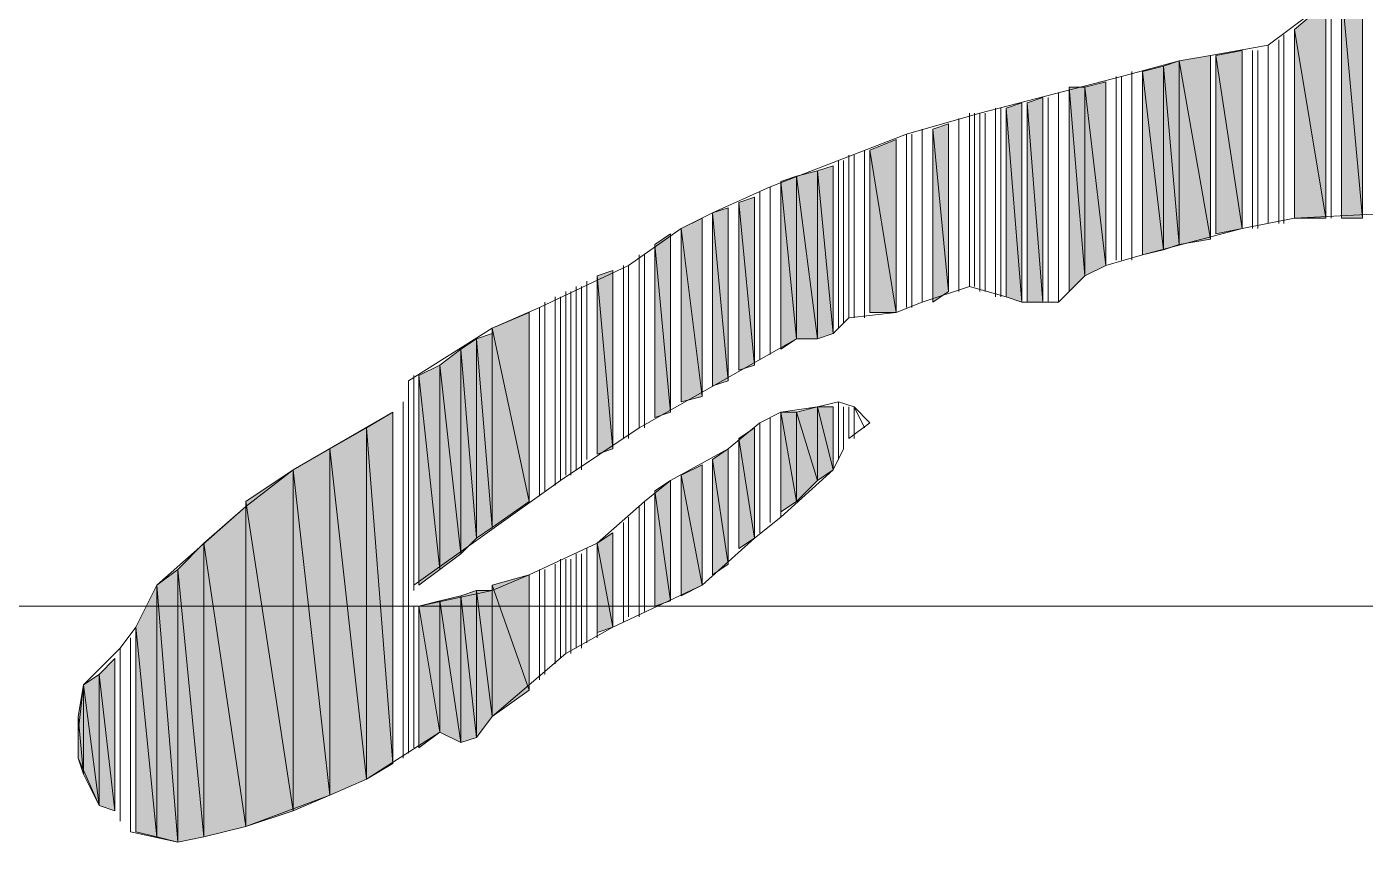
# Model space of a CAD drawing. Header units: millimetres. Extents: x -30643 to 86172, y -19411 to 63186.
# Drawn here: x 81882.9 to 82062.5, y -1738.5 to -1629.1 of the extents above; entities that cross this region are included whole.
import ezdxf

# ---------------------------------------------------------------- set-up
doc = ezdxf.new("R2010")
doc.units = ezdxf.units.MM

msp = doc.modelspace()

# ---------------------------------------------------------------- hatches: boundary and pattern name
h = msp.add_hatch(color=0)
h.dxf.hatch_style = 2
h.paths.add_polyline_path([(82062.17, -1654.73), (82062.17, -1621.66), (82059.36, -1623.77)])
h = msp.add_hatch(color=0)
h.dxf.hatch_style = 2
h.paths.add_polyline_path([(82059.36, -1654.73), (82062.17, -1654.73), (82059.36, -1623.77)])
h = msp.add_hatch(color=0)
h.dxf.hatch_style = 2
h.paths.add_polyline_path([(82057.25, -1654.73), (82057.25, -1625.88), (82053.03, -1629.4)])
h = msp.add_hatch(color=0)
h.dxf.hatch_style = 2
h.paths.add_polyline_path([(82053.03, -1654.73), (82057.25, -1654.73), (82053.03, -1629.4)])
h = msp.add_hatch(color=0)
h.dxf.hatch_style = 2
h.paths.add_polyline_path([(82041.77, -1657.55), (82041.77, -1632.92), (82037.54, -1633.62)])
h = msp.add_hatch(color=0)
h.dxf.hatch_style = 2
h.paths.add_polyline_path([(82045.99, -1656.14), (82045.99, -1632.22), (82042.47, -1632.92)])
h = msp.add_hatch(color=0)
h.dxf.hatch_style = 2
h.paths.add_polyline_path([(82042.47, -1656.85), (82045.99, -1656.14), (82042.47, -1632.92)])
h = msp.add_hatch(color=0)
h.dxf.hatch_style = 2
h.paths.add_polyline_path([(82035.43, -1658.96), (82035.43, -1634.33), (82032.62, -1635.03)])
h = msp.add_hatch(color=0)
h.dxf.hatch_style = 2
h.paths.add_polyline_path([(82037.54, -1658.25), (82037.54, -1633.62), (82035.43, -1634.33)])
h = msp.add_hatch(color=0)
h.dxf.hatch_style = 2
h.paths.add_polyline_path([(82035.43, -1658.96), (82037.54, -1658.25), (82035.43, -1634.33)])
h = msp.add_hatch(color=0)
h.dxf.hatch_style = 2
h.paths.add_polyline_path([(82037.54, -1658.25), (82041.77, -1657.55), (82037.54, -1633.62)])
h = msp.add_hatch(color=0)
h.dxf.hatch_style = 2
h.paths.add_polyline_path([(82027.69, -1661.07), (82027.69, -1636.44), (82024.88, -1637.14)])
h = msp.add_hatch(color=0)
h.dxf.hatch_style = 2
h.paths.add_polyline_path([(82032.62, -1659.66), (82035.43, -1658.96), (82032.62, -1635.03)])
h = msp.add_hatch(color=0)
h.dxf.hatch_style = 2
h.paths.add_polyline_path([(82022.77, -1664.59), (82024.88, -1662.48), (82022.77, -1637.14)])
h = msp.add_hatch(color=0)
h.dxf.hatch_style = 2
h.paths.add_polyline_path([(82024.88, -1662.48), (82024.88, -1637.14), (82022.77, -1637.14)])
h = msp.add_hatch(color=0)
h.dxf.hatch_style = 2
h.paths.add_polyline_path([(82024.88, -1662.48), (82027.69, -1661.07), (82024.88, -1637.14)])
h = msp.add_hatch(color=0)
h.dxf.hatch_style = 2
h.paths.add_polyline_path([(82016.43, -1665.99), (82016.43, -1639.25), (82014.32, -1639.96)])
h = msp.add_hatch(color=0)
h.dxf.hatch_style = 2
h.paths.add_polyline_path([(82014.32, -1665.29), (82016.43, -1665.99), (82014.32, -1639.96)])
h = msp.add_hatch(color=0)
h.dxf.hatch_style = 2
h.paths.add_polyline_path([(82019.25, -1665.99), (82019.25, -1638.55), (82017.14, -1639.25)])
h = msp.add_hatch(color=0)
h.dxf.hatch_style = 2
h.paths.add_polyline_path([(82017.14, -1665.99), (82019.25, -1665.99), (82017.14, -1639.25)])
h = msp.add_hatch(color=0)
h.dxf.hatch_style = 2
h.paths.add_polyline_path([(82006.58, -1664.59), (82006.58, -1642.07), (82004.47, -1642.77)])
h = msp.add_hatch(color=0)
h.dxf.hatch_style = 2
h.paths.add_polyline_path([(82004.47, -1665.99), (82006.58, -1664.59), (82004.47, -1642.77)])
h = msp.add_hatch(color=0)
h.dxf.hatch_style = 2
h.paths.add_polyline_path([(81999.55, -1667.4), (81999.55, -1644.18), (81996.03, -1645.59)])
h = msp.add_hatch(color=0)
h.dxf.hatch_style = 2
h.paths.add_polyline_path([(81996.03, -1667.4), (81999.55, -1667.4), (81996.03, -1645.59)])
h = msp.add_hatch(color=0)
h.dxf.hatch_style = 2
h.paths.add_polyline_path([(81986.18, -1670.92), (81986.18, -1649.11), (81984.07, -1649.81)])
h = msp.add_hatch(color=0)
h.dxf.hatch_style = 2
h.paths.add_polyline_path([(81988.99, -1670.92), (81988.99, -1648.4), (81986.18, -1649.11)])
h = msp.add_hatch(color=0)
h.dxf.hatch_style = 2
h.paths.add_polyline_path([(81986.18, -1670.92), (81988.99, -1670.92), (81986.18, -1649.11)])
h = msp.add_hatch(color=0)
h.dxf.hatch_style = 2
h.paths.add_polyline_path([(81991.1, -1670.22), (81991.1, -1647.7), (81988.99, -1648.4)])
h = msp.add_hatch(color=0)
h.dxf.hatch_style = 2
h.paths.add_polyline_path([(81988.99, -1670.92), (81991.1, -1670.22), (81988.99, -1648.4)])
h = msp.add_hatch(color=0)
h.dxf.hatch_style = 2
h.paths.add_polyline_path([(81984.07, -1672.33), (81986.18, -1670.92), (81984.07, -1649.81)])
h = msp.add_hatch(color=0)
h.dxf.hatch_style = 2
h.paths.add_polyline_path([(81980.55, -1674.44), (81980.55, -1651.92), (81978.44, -1652.62)])
h = msp.add_hatch(color=0)
h.dxf.hatch_style = 2
h.paths.add_polyline_path([(81978.44, -1675.14), (81980.55, -1674.44), (81978.44, -1652.62)])
h = msp.add_hatch(color=0)
h.dxf.hatch_style = 2
h.paths.add_polyline_path([(81977.03, -1676.55), (81977.03, -1653.33), (81974.92, -1654.03)])
h = msp.add_hatch(color=0)
h.dxf.hatch_style = 2
h.paths.add_polyline_path([(81974.92, -1677.25), (81977.03, -1676.55), (81974.92, -1654.03)])
h = msp.add_hatch(color=0)
h.dxf.hatch_style = 2
h.paths.add_polyline_path([(81973.51, -1678.66), (81973.51, -1654.73), (81970.7, -1656.14)])
h = msp.add_hatch(color=0)
h.dxf.hatch_style = 2
h.paths.add_polyline_path([(81970.7, -1679.36), (81973.51, -1678.66), (81970.7, -1656.14)])
h = msp.add_hatch(color=0)
h.dxf.hatch_style = 2
h.paths.add_polyline_path([(81969.29, -1680.77), (81969.29, -1656.85), (81967.18, -1658.25)])
h = msp.add_hatch(color=0)
h.dxf.hatch_style = 2
h.paths.add_polyline_path([(81967.18, -1681.47), (81969.29, -1680.77), (81967.18, -1658.25)])
h = msp.add_hatch(color=0)
h.dxf.hatch_style = 2
h.paths.add_polyline_path([(81961.55, -1685.7), (81961.55, -1661.77), (81959.44, -1662.48)])
h = msp.add_hatch(color=0)
h.dxf.hatch_style = 2
h.paths.add_polyline_path([(81959.44, -1686.4), (81961.55, -1685.7), (81959.44, -1662.48)])
h = msp.add_hatch(color=0)
h.dxf.hatch_style = 2
h.paths.add_polyline_path([(81950.29, -1692.73), (81950.29, -1667.4), (81945.36, -1669.51)])
h = msp.add_hatch(color=0)
h.dxf.hatch_style = 2
h.paths.add_polyline_path([(81945.36, -1696.25), (81945.36, -1670.22), (81943.25, -1670.92)])
h = msp.add_hatch(color=0)
h.dxf.hatch_style = 2
h.paths.add_polyline_path([(81945.36, -1696.25), (81950.29, -1692.73), (81945.36, -1669.51)])
h = msp.add_hatch(color=0)
h.dxf.hatch_style = 2
h.paths.add_polyline_path([(81941.14, -1699.77), (81941.14, -1672.33), (81938.33, -1674.44)])
h = msp.add_hatch(color=0)
h.dxf.hatch_style = 2
h.paths.add_polyline_path([(81943.25, -1697.66), (81943.25, -1670.92), (81941.14, -1672.33)])
h = msp.add_hatch(color=0)
h.dxf.hatch_style = 2
h.paths.add_polyline_path([(81941.14, -1699.77), (81943.25, -1697.66), (81941.14, -1672.33)])
h = msp.add_hatch(color=0)
h.dxf.hatch_style = 2
h.paths.add_polyline_path([(81943.25, -1697.66), (81945.36, -1696.25), (81943.25, -1670.92)])
h = msp.add_hatch(color=0)
h.dxf.hatch_style = 2
h.paths.add_polyline_path([(81938.33, -1701.88), (81938.33, -1674.44), (81935.51, -1675.85)])
h = msp.add_hatch(color=0)
h.dxf.hatch_style = 2
h.paths.add_polyline_path([(81935.51, -1703.99), (81938.33, -1701.88), (81935.51, -1675.85)])
h = msp.add_hatch(color=0)
h.dxf.hatch_style = 2
h.paths.add_polyline_path([(81938.33, -1701.88), (81941.14, -1699.77), (81938.33, -1674.44)])
h = msp.add_hatch(color=0)
h.dxf.hatch_style = 2
h.paths.add_polyline_path([(81934.1, -1726.51), (81934.1, -1676.55), (81934.1, -1678.66)])
h = msp.add_hatch(color=0)
h.dxf.hatch_style = 2
h.paths.add_polyline_path([(81931.99, -1727.92), (81931.99, -1680.77), (81928.47, -1682.88)])
h = msp.add_hatch(color=0)
h.dxf.hatch_style = 2
h.paths.add_polyline_path([(81984.07, -1694.14), (81986.18, -1692.73), (81984.07, -1680.77)])
h = msp.add_hatch(color=0)
h.dxf.hatch_style = 2
h.paths.add_polyline_path([(81986.18, -1692.73), (81986.18, -1680.77), (81984.07, -1680.77)])
h = msp.add_hatch(color=0)
h.dxf.hatch_style = 2
h.paths.add_polyline_path([(81988.99, -1689.92), (81988.99, -1680.07), (81986.18, -1680.77)])
h = msp.add_hatch(color=0)
h.dxf.hatch_style = 2
h.paths.add_polyline_path([(81986.18, -1692.73), (81988.99, -1689.92), (81986.18, -1680.77)])
h = msp.add_hatch(color=0)
h.dxf.hatch_style = 2
h.paths.add_polyline_path([(81988.99, -1689.92), (81991.1, -1688.51), (81988.99, -1680.07)])
h = msp.add_hatch(color=0)
h.dxf.hatch_style = 2
h.paths.add_polyline_path([(81991.1, -1688.51), (81991.1, -1680.07), (81988.99, -1680.07)])
h = msp.add_hatch(color=0)
h.dxf.hatch_style = 2
h.paths.add_polyline_path([(81928.47, -1730.03), (81928.47, -1682.88), (81923.55, -1685.7)])
h = msp.add_hatch(color=0)
h.dxf.hatch_style = 2
h.paths.add_polyline_path([(81928.47, -1730.03), (81931.99, -1727.92), (81928.47, -1682.88)])
h = msp.add_hatch(color=0)
h.dxf.hatch_style = 2
h.paths.add_polyline_path([(81980.55, -1697.66), (81980.55, -1682.88), (81978.44, -1684.29)])
h = msp.add_hatch(color=0)
h.dxf.hatch_style = 2
h.paths.add_polyline_path([(81978.44, -1699.07), (81980.55, -1697.66), (81978.44, -1684.29)])
h = msp.add_hatch(color=0)
h.dxf.hatch_style = 2
h.paths.add_polyline_path([(81923.55, -1732.14), (81923.55, -1685.7), (81918.62, -1688.51)])
h = msp.add_hatch(color=0)
h.dxf.hatch_style = 2
h.paths.add_polyline_path([(81923.55, -1732.14), (81928.47, -1730.03), (81923.55, -1685.7)])
h = msp.add_hatch(color=0)
h.dxf.hatch_style = 2
h.paths.add_polyline_path([(81977.03, -1701.18), (81977.03, -1685.7), (81974.92, -1687.1)])
h = msp.add_hatch(color=0)
h.dxf.hatch_style = 2
h.paths.add_polyline_path([(81918.62, -1734.25), (81918.62, -1688.51), (81912.29, -1692.73)])
h = msp.add_hatch(color=0)
h.dxf.hatch_style = 2
h.paths.add_polyline_path([(81918.62, -1734.25), (81923.55, -1732.14), (81918.62, -1688.51)])
h = msp.add_hatch(color=0)
h.dxf.hatch_style = 2
h.paths.add_polyline_path([(81973.51, -1703.99), (81973.51, -1687.81), (81970.7, -1689.22)])
h = msp.add_hatch(color=0)
h.dxf.hatch_style = 2
h.paths.add_polyline_path([(81974.92, -1702.58), (81977.03, -1701.18), (81974.92, -1687.1)])
h = msp.add_hatch(color=0)
h.dxf.hatch_style = 2
h.paths.add_polyline_path([(81969.29, -1706.1), (81969.29, -1689.92), (81967.18, -1691.33)])
h = msp.add_hatch(color=0)
h.dxf.hatch_style = 2
h.paths.add_polyline_path([(81970.7, -1705.4), (81973.51, -1703.99), (81970.7, -1689.22)])
h = msp.add_hatch(color=0)
h.dxf.hatch_style = 2
h.paths.add_polyline_path([(81967.18, -1706.81), (81969.29, -1706.1), (81967.18, -1691.33)])
h = msp.add_hatch(color=0)
h.dxf.hatch_style = 2
h.paths.add_polyline_path([(81912.29, -1736.36), (81912.29, -1693.44), (81906.66, -1698.36)])
h = msp.add_hatch(color=0)
h.dxf.hatch_style = 2
h.paths.add_polyline_path([(81912.29, -1736.36), (81918.62, -1734.25), (81912.29, -1692.73)])
h = msp.add_hatch(color=0)
h.dxf.hatch_style = 2
h.paths.add_polyline_path([(81961.55, -1709.62), (81961.55, -1696.96), (81959.44, -1698.36)])
h = msp.add_hatch(color=0)
h.dxf.hatch_style = 2
h.paths.add_polyline_path([(81906.66, -1737.77), (81906.66, -1698.36), (81903.14, -1701.88)])
h = msp.add_hatch(color=0)
h.dxf.hatch_style = 2
h.paths.add_polyline_path([(81906.66, -1737.77), (81912.29, -1736.36), (81906.66, -1698.36)])
h = msp.add_hatch(color=0)
h.dxf.hatch_style = 2
h.paths.add_polyline_path([(81959.44, -1710.33), (81961.55, -1709.62), (81959.44, -1698.36)])
h = msp.add_hatch(color=0)
h.dxf.hatch_style = 2
h.paths.add_polyline_path([(81903.14, -1738.47), (81903.14, -1701.88), (81900.33, -1703.99)])
h = msp.add_hatch(color=0)
h.dxf.hatch_style = 2
h.paths.add_polyline_path([(81903.14, -1738.47), (81906.66, -1737.77), (81903.14, -1701.88)])
h = msp.add_hatch(color=0)
h.dxf.hatch_style = 2
h.paths.add_polyline_path([(81950.29, -1718.07), (81950.29, -1702.58), (81945.36, -1703.99)])
h = msp.add_hatch(color=0)
h.dxf.hatch_style = 2
h.paths.add_polyline_path([(81900.33, -1737.77), (81900.33, -1703.99), (81897.51, -1709.62)])
h = msp.add_hatch(color=0)
h.dxf.hatch_style = 2
h.paths.add_polyline_path([(81900.33, -1737.77), (81903.14, -1738.47), (81900.33, -1703.99)])
h = msp.add_hatch(color=0)
h.dxf.hatch_style = 2
h.paths.add_polyline_path([(81943.25, -1724.4), (81943.25, -1704.7), (81941.14, -1705.4)])
h = msp.add_hatch(color=0)
h.dxf.hatch_style = 2
h.paths.add_polyline_path([(81943.25, -1724.4), (81945.36, -1721.58), (81943.25, -1704.7)])
h = msp.add_hatch(color=0)
h.dxf.hatch_style = 2
h.paths.add_polyline_path([(81945.36, -1721.58), (81945.36, -1704.7), (81943.25, -1704.7)])
h = msp.add_hatch(color=0)
h.dxf.hatch_style = 2
h.paths.add_polyline_path([(81945.36, -1721.58), (81950.29, -1718.07), (81945.36, -1703.99)])
h = msp.add_hatch(color=0)
h.dxf.hatch_style = 2
h.paths.add_polyline_path([(81938.33, -1723.7), (81938.33, -1706.1), (81935.51, -1706.81)])
h = msp.add_hatch(color=0)
h.dxf.hatch_style = 2
h.paths.add_polyline_path([(81941.14, -1725.1), (81941.14, -1705.4), (81938.33, -1706.1)])
h = msp.add_hatch(color=0)
h.dxf.hatch_style = 2
h.paths.add_polyline_path([(81938.33, -1723.7), (81941.14, -1725.1), (81938.33, -1706.1)])
h = msp.add_hatch(color=0)
h.dxf.hatch_style = 2
h.paths.add_polyline_path([(81941.14, -1725.1), (81943.25, -1724.4), (81941.14, -1705.4)])
h = msp.add_hatch(color=0)
h.dxf.hatch_style = 2
h.paths.add_polyline_path([(81935.51, -1725.81), (81938.33, -1723.7), (81935.51, -1706.81)])
h = msp.add_hatch(color=0)
h.dxf.hatch_style = 2
h.paths.add_polyline_path([(81897.51, -1737.07), (81900.33, -1737.77), (81897.51, -1709.62)])
h = msp.add_hatch(color=0)
h.dxf.hatch_style = 2
h.paths.add_polyline_path([(81894.7, -1734.25), (81894.7, -1713.84), (81892.59, -1715.95)])
h = msp.add_hatch(color=0)
h.dxf.hatch_style = 2
h.paths.add_polyline_path([(81890.48, -1729.32), (81890.48, -1717.36), (81889.77, -1721.58)])
h = msp.add_hatch(color=0)
h.dxf.hatch_style = 2
h.paths.add_polyline_path([(81892.59, -1733.55), (81892.59, -1715.95), (81890.48, -1717.36)])
h = msp.add_hatch(color=0)
h.dxf.hatch_style = 2
h.paths.add_polyline_path([(81890.48, -1729.32), (81892.59, -1733.55), (81890.48, -1717.36)])
h = msp.add_hatch(color=0)
h.dxf.hatch_style = 2
h.paths.add_polyline_path([(81892.59, -1733.55), (81894.7, -1734.25), (81892.59, -1715.95)])
h = msp.add_hatch(color=0)
h.dxf.hatch_style = 2
h.paths.add_polyline_path([(81889.77, -1727.21), (81889.77, -1721.58), (81889.77, -1723.7)])
h = msp.add_hatch(color=0)
h.dxf.hatch_style = 2
h.paths.add_polyline_path([(81889.77, -1727.21), (81890.48, -1729.32), (81889.77, -1721.58)])

# ---------------------------------------------------------------- linework, layer by layer
at = {"color": 0, "lineweight": 0}
for points in [[(82062.17, -1654.73), (82062.17, -1621.66), (82059.36, -1623.77)], [(82062.17, -1654.73), (82062.17, -1621.66)], [(82059.36, -1654.73), (82059.36, -1623.77)], [(82059.36, -1654.73), (82062.17, -1654.73), (82059.36, -1623.77)], [(82057.95, -1654.73), (82057.95, -1625.18)], [(82057.95, -1654.73), (82057.95, -1625.18)], [(82057.25, -1654.73), (82057.25, -1625.88), (82053.03, -1629.4)], [(82057.25, -1654.73), (82057.25, -1625.88)], [(82053.03, -1654.73), (82053.03, -1629.4)], [(82053.03, -1654.73), (82057.25, -1654.73), (82053.03, -1629.4)], [(82050.91, -1655.44), (82050.91, -1630.81)], [(82050.91, -1655.44), (82050.91, -1630.81)], [(82050.91, -1655.44), (82050.91, -1630.81)], [(82050.91, -1655.44), (82050.91, -1630.81)], [(82051.62, -1655.44), (82051.62, -1630.11)], [(82051.62, -1655.44), (82051.62, -1630.11)], [(82051.62, -1655.44), (82051.62, -1630.11)], [(82051.62, -1655.44), (82051.62, -1630.11)], [(82041.77, -1657.55), (82041.77, -1632.92), (82037.54, -1633.62)], [(82041.77, -1657.55), (82041.77, -1632.92)], [(82045.99, -1656.14), (82045.99, -1632.22), (82042.47, -1632.92)], [(82042.47, -1656.85), (82042.47, -1632.92)], [(82042.47, -1656.85), (82045.99, -1656.14), (82042.47, -1632.92)], [(82045.99, -1656.14), (82045.99, -1632.22)], [(82045.99, -1656.14), (82045.99, -1632.22)], [(82045.99, -1656.14), (82045.99, -1632.22)], [(82047.4, -1656.14), (82047.4, -1632.22)], [(82047.4, -1656.14), (82047.4, -1632.22)], [(82048.1, -1656.14), (82048.1, -1632.22)], [(82048.1, -1656.14), (82048.1, -1632.22)], [(82049.51, -1655.44), (82049.51, -1631.51)], [(82049.51, -1655.44), (82049.51, -1631.51)], [(82035.43, -1658.96), (82035.43, -1634.33), (82032.62, -1635.03)], [(82037.54, -1658.25), (82037.54, -1633.62), (82035.43, -1634.33)], [(82035.43, -1658.96), (82037.54, -1658.25), (82035.43, -1634.33)], [(82037.54, -1658.25), (82041.77, -1657.55), (82037.54, -1633.62)], [(82027.69, -1661.07), (82027.69, -1636.44), (82024.88, -1637.14)], [(82027.69, -1661.07), (82027.69, -1636.44)], [(82029.1, -1660.36), (82029.1, -1635.74)], [(82029.1, -1660.36), (82029.1, -1635.74)], [(82029.8, -1660.36), (82029.8, -1635.74)], [(82029.8, -1660.36), (82029.8, -1635.74)], [(82031.21, -1660.36), (82031.21, -1635.03)], [(82031.21, -1660.36), (82031.21, -1635.03)], [(82032.62, -1659.66), (82032.62, -1635.03)], [(82032.62, -1659.66), (82035.43, -1658.96), (82032.62, -1635.03)], [(82021.36, -1665.99), (82021.36, -1637.85)], [(82021.36, -1665.99), (82021.36, -1637.85)], [(82022.77, -1664.59), (82022.77, -1637.14)], [(82022.77, -1664.59), (82024.88, -1662.48), (82022.77, -1637.14)], [(82024.88, -1662.48), (82024.88, -1637.14), (82022.77, -1637.14)], [(82024.88, -1662.48), (82027.69, -1661.07), (82024.88, -1637.14)], [(82012.92, -1665.29), (82012.92, -1639.96)], [(82012.92, -1665.29), (82012.92, -1639.96)], [(82013.62, -1665.29), (82013.62, -1639.96)], [(82013.62, -1665.29), (82013.62, -1639.96)], [(82016.43, -1665.99), (82016.43, -1639.25), (82014.32, -1639.96)], [(82014.32, -1665.29), (82014.32, -1639.96)], [(82014.32, -1665.29), (82016.43, -1665.99), (82014.32, -1639.96)], [(82016.43, -1665.99), (82016.43, -1639.25)], [(82019.25, -1665.99), (82019.25, -1638.55), (82017.14, -1639.25)], [(82017.14, -1665.99), (82017.14, -1639.25)], [(82017.14, -1665.99), (82019.25, -1665.99), (82017.14, -1639.25)], [(82019.25, -1665.99), (82019.25, -1638.55)], [(82019.95, -1665.99), (82019.95, -1638.55)], [(82019.95, -1665.99), (82019.95, -1638.55)], [(82007.99, -1664.59), (82007.99, -1641.37)], [(82007.99, -1664.59), (82007.99, -1641.37)], [(82009.4, -1663.88), (82009.4, -1640.66)], [(82009.4, -1663.88), (82009.4, -1640.66)], [(82009.4, -1663.88), (82009.4, -1640.66)], [(82009.4, -1663.88), (82009.4, -1640.66)], [(82010.1, -1663.88), (82010.1, -1640.66)], [(82010.1, -1663.88), (82010.1, -1640.66)], [(82010.1, -1663.88), (82010.1, -1640.66)], [(82010.1, -1663.88), (82010.1, -1640.66)], [(82010.81, -1664.59), (82010.81, -1640.66)], [(82010.81, -1664.59), (82010.81, -1640.66)], [(82010.81, -1664.59), (82010.81, -1640.66)], [(82010.81, -1664.59), (82010.81, -1640.66)], [(82011.51, -1664.59), (82011.51, -1640.66)], [(82011.51, -1664.59), (82011.51, -1640.66)], [(82000.95, -1666.7), (82000.95, -1643.48)], [(82000.95, -1666.7), (82000.95, -1643.48)], [(82000.95, -1666.7), (82000.95, -1643.48)], [(82000.95, -1666.7), (82000.95, -1643.48)], [(82001.66, -1666.7), (82001.66, -1643.48)], [(82001.66, -1666.7), (82001.66, -1643.48)], [(82003.06, -1665.99), (82003.06, -1642.77)], [(82003.06, -1665.99), (82003.06, -1642.77)], [(82006.58, -1664.59), (82006.58, -1642.07), (82004.47, -1642.77)], [(82004.47, -1665.99), (82004.47, -1642.77)], [(82004.47, -1665.99), (82006.58, -1664.59), (82004.47, -1642.77)], [(82006.58, -1664.59), (82006.58, -1642.07)], [(81999.55, -1667.4), (81999.55, -1644.18), (81996.03, -1645.59)], [(81999.55, -1667.4), (81999.55, -1644.18)], [(81999.55, -1667.4), (81999.55, -1644.18)], [(81999.55, -1667.4), (81999.55, -1644.18)], [(81991.81, -1669.51), (81991.81, -1646.99)], [(81991.81, -1669.51), (81991.81, -1646.99)], [(81991.81, -1669.51), (81991.81, -1646.99)], [(81991.81, -1669.51), (81991.81, -1646.99)], [(81992.51, -1668.81), (81992.51, -1646.99)], [(81992.51, -1668.81), (81992.51, -1646.99)], [(81993.21, -1668.1), (81993.21, -1646.29)], [(81993.21, -1668.1), (81993.21, -1646.29)], [(81993.21, -1668.1), (81993.21, -1646.29)], [(81993.21, -1668.1), (81993.21, -1646.29)], [(81993.92, -1668.1), (81993.92, -1646.29)], [(81993.92, -1668.1), (81993.92, -1646.29)], [(81995.32, -1668.1), (81995.32, -1645.59)], [(81995.32, -1668.1), (81995.32, -1645.59)], [(81996.03, -1667.4), (81996.03, -1645.59)], [(81996.03, -1667.4), (81999.55, -1667.4), (81996.03, -1645.59)], [(81986.18, -1670.92), (81986.18, -1649.11), (81984.07, -1649.81)], [(81988.99, -1670.92), (81988.99, -1648.4), (81986.18, -1649.11)], [(81986.18, -1670.92), (81986.18, -1649.11)], [(81986.18, -1670.92), (81986.18, -1649.11)], [(81986.18, -1670.92), (81988.99, -1670.92), (81986.18, -1649.11)], [(81991.1, -1670.22), (81991.1, -1647.7), (81988.99, -1648.4)], [(81988.99, -1670.92), (81988.99, -1648.4)], [(81988.99, -1670.92), (81988.99, -1648.4)], [(81988.99, -1670.92), (81991.1, -1670.22), (81988.99, -1648.4)], [(81991.1, -1670.22), (81991.1, -1647.7)], [(81991.1, -1670.22), (81991.1, -1647.7)], [(81991.1, -1670.22), (81991.1, -1647.7)], [(81982.66, -1673.03), (81982.66, -1650.51)], [(81982.66, -1673.03), (81982.66, -1650.51)], [(81984.07, -1672.33), (81984.07, -1649.81)], [(81984.07, -1672.33), (81984.07, -1649.81)], [(81984.07, -1672.33), (81984.07, -1649.81)], [(81984.07, -1672.33), (81986.18, -1670.92), (81984.07, -1649.81)], [(81984.07, -1672.33), (81984.07, -1650.51)], [(81984.07, -1672.33), (81984.07, -1650.51)], [(81980.55, -1674.44), (81980.55, -1651.92), (81978.44, -1652.62)], [(81978.44, -1675.14), (81978.44, -1652.62)], [(81978.44, -1675.14), (81980.55, -1674.44), (81978.44, -1652.62)], [(81980.55, -1674.44), (81980.55, -1651.92)], [(81981.25, -1673.73), (81981.25, -1651.22)], [(81981.25, -1673.73), (81981.25, -1651.22)], [(81977.03, -1676.55), (81977.03, -1653.33), (81974.92, -1654.03)], [(81974.92, -1677.25), (81974.92, -1654.03)], [(81974.92, -1677.25), (81977.03, -1676.55), (81974.92, -1654.03)], [(81977.03, -1676.55), (81977.03, -1653.33)], [(81977.03, -1675.85), (81977.03, -1653.33)], [(81977.03, -1675.85), (81977.03, -1653.33)], [(81973.51, -1678.66), (81973.51, -1654.73), (81970.7, -1656.14)], [(81970.7, -1679.36), (81970.7, -1656.14)], [(81970.7, -1679.36), (81973.51, -1678.66), (81970.7, -1656.14)], [(81973.51, -1678.66), (81973.51, -1654.73)], [(81969.29, -1680.77), (81969.29, -1656.85), (81967.18, -1658.25)], [(81969.29, -1680.77), (81969.29, -1656.85)], [(81969.29, -1680.77), (81969.29, -1656.85)], [(81969.29, -1680.77), (81969.29, -1656.85)], [(81965.07, -1682.88), (81965.07, -1659.66)], [(81965.07, -1682.88), (81965.07, -1659.66)], [(81965.77, -1682.88), (81965.77, -1659.66)], [(81965.77, -1682.88), (81965.77, -1659.66)], [(81965.77, -1682.88), (81965.77, -1659.66)], [(81965.77, -1682.88), (81965.77, -1659.66)], [(81967.18, -1681.47), (81967.18, -1658.25)], [(81967.18, -1681.47), (81969.29, -1680.77), (81967.18, -1658.25)], [(81962.95, -1684.29), (81962.95, -1661.07)], [(81962.95, -1684.29), (81962.95, -1661.07)], [(81963.66, -1684.29), (81963.66, -1661.07)], [(81963.66, -1684.29), (81963.66, -1661.07)], [(81965.07, -1682.88), (81965.07, -1660.36)], [(81965.07, -1682.88), (81965.07, -1660.36)], [(81958.03, -1687.1), (81958.03, -1663.18)], [(81958.03, -1687.1), (81958.03, -1663.18)], [(81961.55, -1685.7), (81961.55, -1661.77), (81959.44, -1662.48)], [(81959.44, -1686.4), (81959.44, -1662.48)], [(81959.44, -1686.4), (81961.55, -1685.7), (81959.44, -1662.48)], [(81959.44, -1686.4), (81959.44, -1663.18)], [(81959.44, -1686.4), (81959.44, -1663.18)], [(81961.55, -1685.7), (81961.55, -1661.77)], [(81953.81, -1690.62), (81953.81, -1665.29)], [(81953.81, -1690.62), (81953.81, -1665.29)], [(81954.51, -1689.92), (81954.51, -1665.29)], [(81954.51, -1689.92), (81954.51, -1665.29)], [(81955.21, -1689.22), (81955.21, -1664.59)], [(81955.21, -1689.22), (81955.21, -1664.59)], [(81955.92, -1689.22), (81955.92, -1664.59)], [(81955.92, -1689.22), (81955.92, -1664.59)], [(81955.92, -1689.22), (81955.92, -1664.59)], [(81955.92, -1689.22), (81955.92, -1664.59)], [(81956.62, -1688.51), (81956.62, -1663.88)], [(81956.62, -1688.51), (81956.62, -1663.88)], [(81957.33, -1688.51), (81957.33, -1663.88)], [(81957.33, -1688.51), (81957.33, -1663.88)], [(81951.7, -1692.03), (81951.7, -1666.7)], [(81951.7, -1692.03), (81951.7, -1666.7)], [(81951.7, -1692.03), (81951.7, -1666.7)], [(81951.7, -1692.03), (81951.7, -1666.7)], [(81951.7, -1692.03), (81951.7, -1666.7)], [(81951.7, -1692.03), (81951.7, -1666.7)], [(81952.4, -1691.33), (81952.4, -1665.99)], [(81952.4, -1691.33), (81952.4, -1665.99)], [(81950.29, -1692.73), (81950.29, -1667.4), (81945.36, -1669.51)], [(81950.29, -1692.73), (81950.29, -1667.4)], [(81945.36, -1696.25), (81945.36, -1670.22), (81943.25, -1670.92)], [(81945.36, -1696.25), (81945.36, -1669.51)], [(81945.36, -1696.25), (81950.29, -1692.73), (81945.36, -1669.51)], [(81945.36, -1696.25), (81945.36, -1670.22)], [(81945.36, -1696.25), (81945.36, -1670.22)], [(81945.36, -1696.25), (81945.36, -1670.22)], [(81941.14, -1699.77), (81941.14, -1672.33), (81938.33, -1674.44)], [(81943.25, -1697.66), (81943.25, -1670.92), (81941.14, -1672.33)], [(81941.14, -1699.77), (81943.25, -1697.66), (81941.14, -1672.33)], [(81943.25, -1697.66), (81945.36, -1696.25), (81943.25, -1670.92)], [(81934.81, -1703.99), (81934.81, -1675.85)], [(81934.81, -1703.99), (81934.81, -1675.85)], [(81938.33, -1701.88), (81938.33, -1674.44), (81935.51, -1675.85)], [(81935.51, -1703.99), (81935.51, -1675.85)], [(81935.51, -1703.99), (81938.33, -1701.88), (81935.51, -1675.85)], [(81938.33, -1701.88), (81941.14, -1699.77), (81938.33, -1674.44)], [(81934.1, -1726.51), (81934.1, -1676.55), (81934.1, -1678.66)], [(81934.1, -1726.51), (81934.1, -1676.55)], [(81934.1, -1726.51), (81934.1, -1676.55)], [(81934.1, -1705.4), (81934.1, -1676.55)], [(81934.81, -1704.7), (81934.81, -1676.55)], [(81934.81, -1704.7), (81934.81, -1676.55)], [(81933.4, -1727.21), (81933.4, -1679.36)], [(81933.4, -1727.21), (81933.4, -1679.36)], [(81934.1, -1726.51), (81934.1, -1678.66)], [(81934.1, -1726.51), (81934.1, -1678.66)], [(81991.81, -1687.1), (81991.81, -1679.36)], [(81991.81, -1687.1), (81991.81, -1679.36)], [(81991.81, -1686.4), (81991.81, -1679.36)], [(81991.81, -1686.4), (81991.81, -1679.36)], [(81931.99, -1727.92), (81931.99, -1680.77), (81928.47, -1682.88)], [(81931.99, -1727.92), (81931.99, -1680.77)], [(81982.66, -1695.55), (81982.66, -1681.47)], [(81982.66, -1695.55), (81982.66, -1681.47)], [(81984.07, -1694.84), (81984.07, -1680.77)], [(81984.07, -1694.84), (81984.07, -1680.77)], [(81984.07, -1694.84), (81984.07, -1680.77)], [(81984.07, -1694.84), (81984.07, -1680.77)], [(81984.07, -1694.14), (81984.07, -1680.77)], [(81984.07, -1694.14), (81986.18, -1692.73), (81984.07, -1680.77)], [(81986.18, -1692.73), (81986.18, -1680.77), (81984.07, -1680.77)], [(81988.99, -1689.92), (81988.99, -1680.07), (81986.18, -1680.77)], [(81986.18, -1692.73), (81986.18, -1680.77)], [(81986.18, -1692.73), (81986.18, -1680.77)], [(81986.18, -1692.73), (81988.99, -1689.92), (81986.18, -1680.77)], [(81988.99, -1689.92), (81988.99, -1680.07)], [(81988.99, -1689.92), (81988.99, -1680.07)], [(81988.99, -1689.92), (81991.1, -1688.51), (81988.99, -1680.07)], [(81991.1, -1688.51), (81991.1, -1680.07), (81988.99, -1680.07)], [(81991.1, -1688.51), (81991.1, -1680.07)], [(81991.1, -1688.51), (81991.1, -1680.07)], [(81991.1, -1688.51), (81991.1, -1680.07)], [(81992.51, -1685.7), (81992.51, -1680.07)], [(81992.51, -1685.7), (81992.51, -1680.07)], [(81993.21, -1684.29), (81993.21, -1680.07)], [(81993.21, -1684.29), (81993.21, -1680.07)], [(81993.21, -1684.29), (81993.21, -1680.07)], [(81993.21, -1684.29), (81993.21, -1680.07)], [(81993.92, -1684.29), (81993.92, -1680.07)], [(81993.92, -1684.29), (81993.92, -1680.07)], [(81995.32, -1682.88), (81993.92, -1680.07)], [(81928.47, -1730.03), (81928.47, -1682.88), (81923.55, -1685.7)], [(81928.47, -1730.03), (81931.99, -1727.92), (81928.47, -1682.88)], [(81980.55, -1697.66), (81980.55, -1682.88), (81978.44, -1684.29)], [(81980.55, -1697.66), (81980.55, -1682.88)], [(81981.25, -1696.96), (81981.25, -1682.18)], [(81981.25, -1696.96), (81981.25, -1682.18)], [(81978.44, -1699.07), (81978.44, -1684.29)], [(81978.44, -1699.07), (81980.55, -1697.66), (81978.44, -1684.29)], [(81923.55, -1732.14), (81923.55, -1685.7), (81918.62, -1688.51)], [(81923.55, -1732.14), (81928.47, -1730.03), (81923.55, -1685.7)], [(81977.03, -1701.18), (81977.03, -1685.7), (81974.92, -1687.1)], [(81977.03, -1701.18), (81977.03, -1685.7)], [(81977.03, -1700.47), (81977.03, -1685.7)], [(81977.03, -1700.47), (81977.03, -1685.7)], [(81918.62, -1734.25), (81918.62, -1688.51), (81912.29, -1692.73)], [(81918.62, -1734.25), (81923.55, -1732.14), (81918.62, -1688.51)], [(81973.51, -1703.99), (81973.51, -1687.81), (81970.7, -1689.22)], [(81973.51, -1703.99), (81973.51, -1687.81)], [(81974.92, -1702.58), (81974.92, -1687.1)], [(81974.92, -1702.58), (81977.03, -1701.18), (81974.92, -1687.1)], [(81969.29, -1706.1), (81969.29, -1689.92), (81967.18, -1691.33)], [(81969.29, -1706.1), (81969.29, -1689.92)], [(81969.29, -1706.1), (81969.29, -1689.92)], [(81969.29, -1706.1), (81969.29, -1689.92)], [(81970.7, -1705.4), (81970.7, -1689.22)], [(81970.7, -1705.4), (81973.51, -1703.99), (81970.7, -1689.22)], [(81967.18, -1706.81), (81967.18, -1691.33)], [(81967.18, -1706.81), (81969.29, -1706.1), (81967.18, -1691.33)], [(81912.29, -1736.36), (81912.29, -1693.44), (81906.66, -1698.36)], [(81912.29, -1736.36), (81912.29, -1692.73)], [(81912.29, -1736.36), (81918.62, -1734.25), (81912.29, -1692.73)], [(81912.29, -1736.36), (81912.29, -1693.44)], [(81965.07, -1708.21), (81965.07, -1693.44)], [(81965.07, -1708.21), (81965.07, -1693.44)], [(81965.07, -1708.21), (81965.07, -1693.44)], [(81965.07, -1708.21), (81965.07, -1693.44)], [(81965.77, -1707.51), (81965.77, -1692.73)], [(81965.77, -1707.51), (81965.77, -1692.73)], [(81965.77, -1707.51), (81965.77, -1692.73)], [(81965.77, -1707.51), (81965.77, -1692.73)], [(81962.95, -1708.92), (81962.95, -1695.55)], [(81962.95, -1708.92), (81962.95, -1695.55)], [(81963.66, -1708.21), (81963.66, -1694.84)], [(81963.66, -1708.21), (81963.66, -1694.84)], [(81961.55, -1709.62), (81961.55, -1696.96), (81959.44, -1698.36)], [(81961.55, -1709.62), (81961.55, -1696.96)], [(81906.66, -1737.77), (81906.66, -1698.36), (81903.14, -1701.88)], [(81906.66, -1737.77), (81912.29, -1736.36), (81906.66, -1698.36)], [(81958.03, -1711.73), (81958.03, -1699.07)], [(81958.03, -1711.73), (81958.03, -1699.07)], [(81959.44, -1711.03), (81959.44, -1698.36)], [(81959.44, -1711.03), (81959.44, -1698.36)], [(81959.44, -1710.33), (81959.44, -1698.36)], [(81959.44, -1710.33), (81961.55, -1709.62), (81959.44, -1698.36)], [(81953.81, -1714.55), (81953.81, -1701.18)], [(81953.81, -1714.55), (81953.81, -1701.18)], [(81954.51, -1713.84), (81954.51, -1700.47)], [(81954.51, -1713.84), (81954.51, -1700.47)], [(81955.21, -1713.14), (81955.21, -1700.47)], [(81955.21, -1713.14), (81955.21, -1700.47)], [(81955.92, -1713.14), (81955.92, -1700.47)], [(81955.92, -1713.14), (81955.92, -1700.47)], [(81955.92, -1713.14), (81955.92, -1700.47)], [(81955.92, -1713.14), (81955.92, -1700.47)], [(81956.62, -1712.44), (81956.62, -1699.77)], [(81956.62, -1712.44), (81956.62, -1699.77)], [(81957.33, -1712.44), (81957.33, -1699.77)], [(81957.33, -1712.44), (81957.33, -1699.77)], [(81903.14, -1738.47), (81903.14, -1701.88), (81900.33, -1703.99)], [(81903.14, -1738.47), (81906.66, -1737.77), (81903.14, -1701.88)], [(81950.29, -1718.07), (81950.29, -1702.58), (81945.36, -1703.99)], [(81950.29, -1718.07), (81950.29, -1702.58)], [(81951.7, -1716.66), (81951.7, -1701.88)], [(81951.7, -1716.66), (81951.7, -1701.88)], [(81951.7, -1716.66), (81951.7, -1701.88)], [(81951.7, -1716.66), (81951.7, -1701.88)], [(81951.7, -1715.95), (81951.7, -1701.88)], [(81951.7, -1715.95), (81951.7, -1701.88)], [(81952.4, -1715.95), (81952.4, -1701.88)], [(81952.4, -1715.95), (81952.4, -1701.88)], [(81900.33, -1737.77), (81900.33, -1703.99), (81897.51, -1709.62)], [(81900.33, -1737.77), (81903.14, -1738.47), (81900.33, -1703.99)], [(81943.25, -1724.4), (81943.25, -1704.7), (81941.14, -1705.4)], [(81943.25, -1724.4), (81945.36, -1721.58), (81943.25, -1704.7)], [(81945.36, -1721.58), (81945.36, -1704.7), (81943.25, -1704.7)], [(81945.36, -1721.58), (81945.36, -1703.99)], [(81945.36, -1721.58), (81950.29, -1718.07), (81945.36, -1703.99)], [(81945.36, -1721.58), (81945.36, -1704.7)], [(81945.36, -1721.58), (81945.36, -1704.7)], [(81945.36, -1721.58), (81945.36, -1704.7)], [(81934.1, -1726.51), (81934.1, -1705.4)], [(81938.33, -1723.7), (81938.33, -1706.1), (81935.51, -1706.81)], [(81941.14, -1725.1), (81941.14, -1705.4), (81938.33, -1706.1)], [(81938.33, -1723.7), (81941.14, -1725.1), (81938.33, -1706.1)], [(81941.14, -1725.1), (81943.25, -1724.4), (81941.14, -1705.4)], [(81934.81, -1725.81), (81934.81, -1706.81)], [(81934.81, -1725.81), (81934.81, -1706.81)], [(81934.81, -1725.81), (81934.81, -1706.81)], [(81934.81, -1725.81), (81934.81, -1706.81)], [(81935.51, -1725.81), (81935.51, -1706.81)], [(81935.51, -1725.81), (81938.33, -1723.7), (81935.51, -1706.81)], [(81897.51, -1737.07), (81897.51, -1709.62)], [(81897.51, -1737.07), (81900.33, -1737.77), (81897.51, -1709.62)], [(81896.81, -1737.07), (81896.81, -1711.03)], [(81896.81, -1737.07), (81896.81, -1711.03)], [(81894.7, -1734.25), (81894.7, -1713.84), (81892.59, -1715.95)], [(81894.7, -1734.25), (81894.7, -1713.84)], [(81895.4, -1735.66), (81895.4, -1712.44)], [(81895.4, -1735.66), (81895.4, -1712.44)], [(81895.4, -1735.66), (81895.4, -1713.14)], [(81895.4, -1735.66), (81895.4, -1713.14)], [(81890.48, -1729.32), (81890.48, -1717.36), (81889.77, -1721.58)], [(81892.59, -1733.55), (81892.59, -1715.95), (81890.48, -1717.36)], [(81890.48, -1729.32), (81892.59, -1733.55), (81890.48, -1717.36)], [(81892.59, -1733.55), (81894.7, -1734.25), (81892.59, -1715.95)], [(81889.77, -1727.21), (81889.77, -1721.58), (81889.77, -1723.7)], [(81889.77, -1727.21), (81890.48, -1729.32), (81889.77, -1721.58)]]:
    msp.add_lwpolyline(points, close=True, dxfattribs=at)
for points in [[(82057.95, -1625.18), (82049.51, -1631.51)], [(82041.77, -1632.92), (82037.54, -1633.62)], [(82049.51, -1631.51), (82041.77, -1632.92)], [(82037.54, -1633.62), (82029.8, -1635.74)], [(82029.8, -1635.74), (82010.81, -1640.66)], [(82010.81, -1640.66), (82000.95, -1643.48)], [(82000.95, -1643.48), (81982.66, -1650.51)], [(81982.66, -1650.51), (81974.92, -1654.03)], [(81974.92, -1654.03), (81970.7, -1656.14)], [(82053.03, -1654.73), (82067.1, -1654.03)], [(81970.7, -1656.14), (81963.66, -1661.07)], [(82032.62, -1659.66), (82045.99, -1656.14)], [(82045.99, -1656.14), (82053.03, -1654.73)], [(82027.69, -1661.07), (82032.62, -1659.66)], [(81963.66, -1661.07), (81951.7, -1666.7)], [(82024.88, -1662.48), (82027.69, -1661.07)], [(82021.36, -1665.99), (82024.88, -1662.48)], [(82003.06, -1665.99), (82009.4, -1663.88)], [(82009.4, -1663.88), (82014.32, -1665.29)], [(82014.32, -1665.29), (82016.43, -1665.99)], [(81951.7, -1666.7), (81945.36, -1669.51)], [(81999.55, -1667.4), (82003.06, -1665.99)], [(82016.43, -1665.99), (82021.36, -1665.99)], [(81991.1, -1670.22), (81993.21, -1668.1)], [(81993.21, -1668.1), (81999.55, -1667.4)], [(81945.36, -1669.51), (81934.1, -1676.55)], [(81988.99, -1670.92), (81991.1, -1670.22)], [(81965.07, -1682.88), (81986.18, -1670.92)], [(81986.18, -1670.92), (81988.99, -1670.92)], [(81934.1, -1676.55), (81934.1, -1678.66)], [(81991.81, -1679.36), (81988.99, -1680.07)], [(81993.92, -1680.07), (81991.81, -1679.36)], [(81931.99, -1680.77), (81918.62, -1688.51)], [(81984.07, -1680.77), (81981.25, -1682.18)], [(81988.99, -1680.07), (81984.07, -1680.77)], [(81996.03, -1682.18), (81993.92, -1680.07)], [(81954.51, -1689.92), (81965.07, -1682.88)], [(81981.25, -1682.18), (81977.03, -1685.7)], [(81993.21, -1684.29), (81996.03, -1682.18)], [(81977.03, -1685.7), (81969.29, -1689.92)], [(81991.1, -1688.51), (81992.51, -1685.7)], [(81918.62, -1688.51), (81912.29, -1693.44)], [(81984.07, -1694.84), (81991.1, -1688.51)], [(81934.81, -1703.99), (81954.51, -1689.92)], [(81969.29, -1689.92), (81965.77, -1692.73)], [(81912.29, -1693.44), (81900.33, -1703.99)], [(81965.77, -1692.73), (81959.44, -1698.36)], [(81980.55, -1697.66), (81984.07, -1694.84)], [(81973.51, -1703.99), (81980.55, -1697.66)], [(81959.44, -1698.36), (81950.29, -1702.58)], [(81950.29, -1702.58), (81945.36, -1704.7)], [(81900.33, -1703.99), (81897.51, -1709.62)], [(81945.36, -1704.7), (81935.51, -1706.81)], [(81961.55, -1709.62), (81973.51, -1703.99)], [(79373.42, -1706.81), (84204.88, -1706.81)], [(81897.51, -1709.62), (81895.4, -1712.44)], [(81955.21, -1713.14), (81961.55, -1709.62)], [(81895.4, -1712.44), (81890.48, -1717.36)], [(81945.36, -1721.58), (81955.21, -1713.14)], [(81890.48, -1717.36), (81889.77, -1723.7)], [(81943.25, -1724.4), (81945.36, -1721.58)], [(81889.77, -1723.7), (81889.77, -1727.21)], [(81928.47, -1730.03), (81938.33, -1723.7)], [(81938.33, -1723.7), (81941.14, -1725.1)], [(81941.14, -1725.1), (81943.25, -1724.4)], [(81889.77, -1727.21), (81892.59, -1733.55)], [(81923.55, -1732.14), (81928.47, -1730.03)], [(81892.59, -1733.55), (81894.7, -1734.25)], [(81912.29, -1736.36), (81923.55, -1732.14)], [(81896.81, -1737.07), (81903.14, -1738.47)], [(81906.66, -1737.77), (81912.29, -1736.36)], [(81903.14, -1738.47), (81906.66, -1737.77)]]:
    msp.add_lwpolyline(points, dxfattribs=at)

doc.saveas('drawing.dxf')
